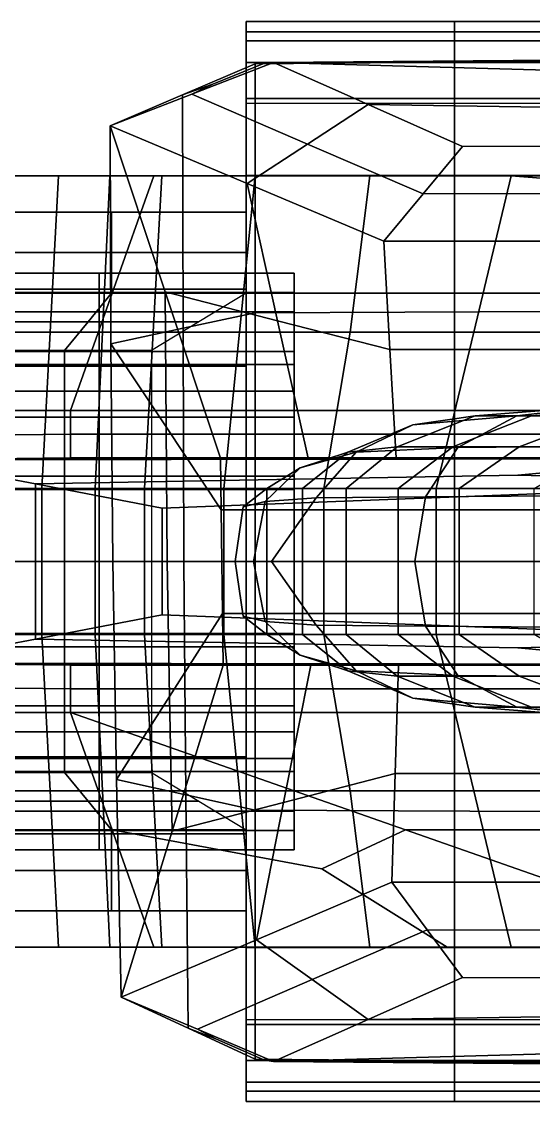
# Model space of a CAD drawing. Extents: x -4.9 to 4.89, y -0.62 to 0.62.
# Drawn here: x -2.341 to -2.08, y -0.276 to 0.276 of the extents above; entities that cross this region are included whole.
import ezdxf

# ---------------------------------------------------------------- set-up
doc = ezdxf.new("R2010")
doc.units = 0

msp = doc.modelspace()

# ---------------------------------------------------------------- linework, layer by layer
for points in [[(-2.12019, 0.27597, 1.23672), (-2.12019, 0.27074, 1.16736), (-2.2267, 0.27074, 1.16634), (-2.2267, 0.27597, 1.23663)], [(-2.12019, 0.27597, 1.23672), (-2.2267, 0.27597, 1.23663), (-2.2267, 0.26613, 1.30976), (-2.12019, 0.26613, 1.30872)], [(-2.2267, 0.22728, 1.23663), (-2.2267, 0.21744, 1.30862), (-2.2267, 0.26613, 1.30976), (-2.2267, 0.27597, 1.23663)], [(-2.2267, 0.22728, 1.23663), (-2.2267, 0.27597, 1.23663), (-2.2267, 0.27074, 1.16634), (-2.2267, 0.22207, 1.16631)], [(-2.12019, 0.27597, 1.23672), (-2.12019, 0.26613, 1.30872), (-2.01368, 0.26613, 1.30768), (-2.01368, 0.27597, 1.23681)], [(-2.12019, 0.27597, 1.23672), (-2.01368, 0.27597, 1.23681), (-2.01368, 0.27074, 1.16838), (-2.12019, 0.27074, 1.16736)], [(-2.12019, 0.25503, 1.1017), (-2.2267, 0.25503, 1.1009), (-2.2267, 0.27074, 1.16634), (-2.12019, 0.27074, 1.16736)], [(-2.2267, 0.20645, 1.10081), (-2.2267, 0.22207, 1.16631), (-2.2267, 0.27074, 1.16634), (-2.2267, 0.25503, 1.1009)], [(-2.12019, 0.25503, 1.1017), (-2.12019, 0.27074, 1.16736), (-2.01368, 0.27074, 1.16838), (-2.01368, 0.25503, 1.1025)], [(-2.12019, 0.23661, 1.3823), (-2.12019, 0.26613, 1.30872), (-2.2267, 0.26613, 1.30976), (-2.2267, 0.23661, 1.38372)], [(-2.2267, 0.18791, 1.37915), (-2.2267, 0.23661, 1.38372), (-2.2267, 0.26613, 1.30976), (-2.2267, 0.21744, 1.30862)], [(-2.12019, 0.23661, 1.3823), (-2.01368, 0.23661, 1.38088), (-2.01368, 0.26613, 1.30768), (-2.12019, 0.26613, 1.30872)], [(-1.65817, 0.25948, 1.02672), (-2.21735, 0.25469, 1.02314), (-2.22207, 0.25438, 1.03844), (-1.38094, 0.26172, 1.03616)], [(-1.38092, 0.13086, 1.03712), (-1.38094, 0.26172, 1.03616), (-2.22207, 0.25438, 1.03844), (-2.22207, 0.12719, 1.03844)], [(-1.65817, 0.25948, 1.02672), (-1.37622, 0.26203, 1.02086), (-2.21262, 0.255, 1.00784), (-2.21735, 0.25469, 1.02314)], [(-1.41197, 0.25212, 0.98336), (-1.96318, 0.24806, 0.97699), (-2.21262, 0.255, 1.00784), (-1.37622, 0.26203, 1.02086)], [(-2.24362, 0.24401, 1.01952), (-2.25912, 0.23851, 1.02537), (-2.22207, 0.25438, 1.03844), (-2.21735, 0.25469, 1.02314)], [(-2.2589, 0.11924, 1.02659), (-2.22207, 0.12719, 1.03844), (-2.22207, 0.25438, 1.03844), (-2.25912, 0.23851, 1.02537)], [(-2.24362, 0.24401, 1.01952), (-2.21735, 0.25469, 1.02314), (-2.21262, 0.255, 1.00784), (-2.25439, 0.23882, 1.01007)], [(-2.1953, 0.21337, 0.91032), (-2.25439, 0.23882, 1.01007), (-2.21262, 0.255, 1.00784), (-2.16437, 0.23356, 0.92464)], [(-2.12019, 0.25503, 1.1017), (-2.12019, 0.2341, 1.03788), (-2.2267, 0.2341, 1.03788), (-2.2267, 0.25503, 1.1009)], [(-2.2267, 0.20645, 1.10081), (-2.2267, 0.25503, 1.1009), (-2.2267, 0.2341, 1.03788), (-2.2267, 0.18562, 1.03771)], [(-1.95264, 0.23044, 0.90912), (-2.16437, 0.23356, 0.92464), (-2.21262, 0.255, 1.00784), (-1.96318, 0.24806, 0.97699)], [(-2.12019, 0.25503, 1.1017), (-2.01368, 0.25503, 1.1025), (-2.01368, 0.2341, 1.03788), (-2.12019, 0.2341, 1.03788)], [(-2.24362, 0.24401, 1.01952), (-2.25439, 0.23882, 1.01007), (-2.29616, 0.22265, 1.0123), (-2.25912, 0.23851, 1.02537)], [(-2.1953, 0.21337, 0.91032), (-2.22623, 0.19318, 0.896), (-2.29616, 0.22265, 1.0123), (-2.25439, 0.23882, 1.01007)], [(-2.2589, 0.11924, 1.02659), (-2.25912, 0.23851, 1.02537), (-2.29616, 0.22265, 1.0123), (-2.29574, 0.11128, 1.01475)], [(-2.12019, 0.23661, 1.3823), (-2.2267, 0.23661, 1.38372), (-2.2267, 0.19724, 1.45809), (-2.12019, 0.19724, 1.45667)], [(-2.2267, 0.18791, 1.37915), (-2.2267, 0.14855, 1.44894), (-2.2267, 0.19724, 1.45809), (-2.2267, 0.23661, 1.38372)], [(-2.1953, 0.21337, 0.91032), (-2.16437, 0.23356, 0.92464), (-2.11612, 0.21211, 0.84144), (-2.13621, 0.18791, 0.81057)], [(-1.95264, 0.23044, 0.90912), (-1.9421, 0.21282, 0.84125), (-2.11612, 0.21211, 0.84144), (-2.16437, 0.23356, 0.92464)], [(-2.12019, 0.23661, 1.3823), (-2.12019, 0.19724, 1.45667), (-2.01368, 0.19724, 1.45525), (-2.01368, 0.23661, 1.38088)], [(-2.2267, 0.22728, 1.23663), (-2.2267, 0.22207, 1.16631), (-2.2267, 0.17858, 1.16391), (-2.2267, 0.17858, 1.23663)], [(-2.2267, 0.22728, 1.23663), (-2.2267, 0.17858, 1.23663), (-2.2267, 0.17858, 1.30935), (-2.2267, 0.21744, 1.30862)], [(-2.2106, 0.12304, 0.87181), (-2.26799, 0.13776, 0.96753), (-2.29616, 0.22265, 1.0123), (-2.22623, 0.19318, 0.896)], [(-2.26762, 0.06884, 0.96886), (-2.29574, 0.11128, 1.01475), (-2.29616, 0.22265, 1.0123), (-2.26799, 0.13776, 0.96753)], [(-2.2267, 0.20645, 1.10081), (-2.2267, 0.15787, 1.10072), (-2.2267, 0.17858, 1.16391), (-2.2267, 0.22207, 1.16631)], [(-2.2267, 0.18791, 1.37915), (-2.2267, 0.21744, 1.30862), (-2.2267, 0.17858, 1.30935), (-2.2267, 0.13922, 1.37457)], [(-2.1953, 0.21337, 0.91032), (-2.13621, 0.18791, 0.81057), (-2.1563, 0.1637, 0.7797), (-2.22623, 0.19318, 0.896)], [(-1.94722, 0.1883, 0.81109), (-2.13621, 0.18791, 0.81057), (-2.11612, 0.21211, 0.84144), (-1.9421, 0.21282, 0.84125)], [(-2.2267, 0.20645, 1.10081), (-2.2267, 0.18562, 1.03771), (-2.2267, 0.13715, 1.03754), (-2.2267, 0.15787, 1.10072)], [(-2.47095, 0.19714, 0.46994), (-2.44266, 0.19714, 0.54645), (-2.27376, 0.19714, 0.54645), (-2.35099, 0.19714, 0.47413)], [(-2.44318, 0.1372, 0.59839), (-2.29509, 0.1372, 0.59839), (-2.27376, 0.19714, 0.54645), (-2.44266, 0.19714, 0.54645)], [(-2.26171, 0.19714, 0.44263), (-2.29583, 0.19714, 0.38176), (-2.42822, 0.19714, 0.40182), (-2.35099, 0.19714, 0.47413)], [(-2.29604, 0.19714, 0.32471), (-2.3701, 0.19714, 0.3351), (-2.42822, 0.19714, 0.40182), (-2.29583, 0.19714, 0.38176)], [(-2.37351, 0.11725, 0.27005), (-2.3701, 0.19714, 0.3351), (-2.32258, 0.19714, 0.28488), (-2.32681, 0.11725, 0.22826)], [(-2.29604, 0.19714, 0.32471), (-2.29626, 0.19714, 0.26766), (-2.32258, 0.19714, 0.28488), (-2.3701, 0.19714, 0.3351)], [(-2.26171, 0.19714, 0.44263), (-2.35099, 0.19714, 0.47413), (-2.27376, 0.19714, 0.54645), (-2.22759, 0.19714, 0.50349)], [(-2.30007, 0.11725, 0.21431), (-2.32681, 0.11725, 0.22826), (-2.32258, 0.19714, 0.28488), (-2.29626, 0.19714, 0.26766)], [(-2.30007, 0.11725, 0.21431), (-2.29626, 0.19714, 0.26766), (-2.26984, 0.19714, 0.27896), (-2.27419, 0.11725, 0.22331)], [(-2.29604, 0.19714, 0.32471), (-2.22199, 0.19714, 0.31432), (-2.26984, 0.19714, 0.27896), (-2.29626, 0.19714, 0.26766)], [(-2.29604, 0.19714, 0.32471), (-2.29583, 0.19714, 0.38176), (-2.16343, 0.19714, 0.3617), (-2.22199, 0.19714, 0.31432)], [(-2.26171, 0.19714, 0.44263), (-2.17243, 0.19714, 0.41112), (-2.16343, 0.19714, 0.3617), (-2.29583, 0.19714, 0.38176)], [(-1.83274, 0.1372, 0.59839), (-1.82942, 0.19714, 0.54645), (-2.27376, 0.19714, 0.54645), (-2.29509, 0.1372, 0.59839)], [(-2.23005, 0.11725, 0.25036), (-2.27419, 0.11725, 0.22331), (-2.26984, 0.19714, 0.27896), (-2.22199, 0.19714, 0.31432)], [(-1.94949, 0.19714, 0.49337), (-2.22759, 0.19714, 0.50349), (-2.27376, 0.19714, 0.54645), (-1.82942, 0.19714, 0.54645)], [(-2.26171, 0.19714, 0.44263), (-2.22759, 0.19714, 0.50349), (-2.19072, 0.19714, 0.45892), (-2.17243, 0.19714, 0.41112)], [(-2.23005, 0.11725, 0.25036), (-2.22199, 0.19714, 0.31432), (-2.16343, 0.19714, 0.3617), (-2.1735, 0.11725, 0.27686)], [(-1.94949, 0.19714, 0.49337), (-2.04224, 0.19714, 0.44375), (-2.19072, 0.19714, 0.45892), (-2.22759, 0.19714, 0.50349)], [(-2.12019, 0, 1.45667), (-2.12019, 0.19724, 1.45667), (-2.2267, 0.19724, 1.45809), (-2.2267, 0, 1.45809)], [(-2.2267, 0, 1.44894), (-2.2267, 0, 1.45809), (-2.2267, 0.19724, 1.45809), (-2.2267, 0.14855, 1.44894)], [(-2.08038, 0.19714, 0.401), (-2.17243, 0.19714, 0.41112), (-2.19072, 0.19714, 0.45892), (-2.04224, 0.19714, 0.44375)], [(-2.11036, 0.11725, 0.28423), (-2.1735, 0.11725, 0.27686), (-2.16343, 0.19714, 0.3617), (-2.09121, 0.19714, 0.3617)], [(-2.08038, 0.19714, 0.401), (-2.09121, 0.19714, 0.3617), (-2.16343, 0.19714, 0.3617), (-2.17243, 0.19714, 0.41112)], [(-2.12019, 0, 1.45667), (-2.01368, 0, 1.45525), (-2.01368, 0.19724, 1.45525), (-2.12019, 0.19724, 1.45667)], [(-2.11036, 0.11725, 0.28423), (-2.09121, 0.19714, 0.3617), (-2.01769, 0.19126, 0.35264), (-2.04471, 0.11725, 0.27035)], [(-2.08038, 0.19714, 0.401), (-1.99128, 0.19714, 0.37716), (-2.01769, 0.19126, 0.35264), (-2.09121, 0.19714, 0.3617)], [(-2.08038, 0.19714, 0.401), (-2.04224, 0.19714, 0.44375), (-1.93312, 0.19714, 0.4151), (-1.99128, 0.19714, 0.37716)], [(-2.2267, 0.18791, 1.37915), (-2.2267, 0.13922, 1.37457), (-2.2267, 0.09986, 1.4398), (-2.2267, 0.14855, 1.44894)], [(-2.2106, 0.12304, 0.87181), (-2.22623, 0.19318, 0.896), (-2.1563, 0.1637, 0.7797), (-2.1532, 0.10832, 0.77609)], [(-1.94722, 0.1883, 0.81109), (-1.95235, 0.16377, 0.78094), (-2.1563, 0.1637, 0.7797), (-2.13621, 0.18791, 0.81057)], [(-2.57076, 0.17858, 1.25093), (-2.4835, 0.17858, 1.31091), (-2.2267, 0.17858, 1.30935), (-2.40932, 0.17858, 1.25091)], [(-2.48822, 0.13922, 1.37465), (-2.2267, 0.13922, 1.37457), (-2.2267, 0.17858, 1.30935), (-2.4835, 0.17858, 1.31091)], [(-2.43919, 0.17858, 1.17204), (-2.29539, 0.17858, 1.15875), (-2.36408, 0.17858, 1.15358), (-2.46905, 0.17858, 1.16589)], [(-2.43919, 0.17858, 1.17204), (-2.40932, 0.17858, 1.17819), (-2.2267, 0.17858, 1.16391), (-2.29539, 0.17858, 1.15875)], [(-2.34845, 0.17858, 1.22191), (-2.40932, 0.17858, 1.25091), (-2.2267, 0.17858, 1.30935), (-2.2267, 0.17858, 1.23663)], [(-2.34845, 0.17858, 1.22191), (-2.2267, 0.17858, 1.23663), (-2.2267, 0.17858, 1.16391), (-2.40932, 0.17858, 1.17819)], [(-2.29539, 0.15787, 1.09814), (-2.36408, 0.15787, 1.09556), (-2.36408, 0.17858, 1.15358), (-2.29539, 0.17858, 1.15875)], [(-2.29539, 0.15787, 1.09814), (-2.29539, 0.17858, 1.15875), (-2.2267, 0.17858, 1.16391), (-2.2267, 0.15787, 1.10072)], [(-1.94863, 0.10836, 0.77775), (-2.1532, 0.10832, 0.77609), (-2.1563, 0.1637, 0.7797), (-1.95235, 0.16377, 0.78094)], [(-2.29539, 0.15787, 1.09814), (-2.29539, 0.13715, 1.03754), (-2.36408, 0.13715, 1.03754), (-2.36408, 0.15787, 1.09556)], [(-2.29539, 0.15787, 1.09814), (-2.2267, 0.15787, 1.10072), (-2.2267, 0.13715, 1.03754), (-2.29539, 0.13715, 1.03754)], [(-2.30186, 0.13756, 1.22888), (-2.40163, 0.13756, 1.22888), (-2.40163, 0.14744, 1.26574), (-2.30186, 0.14744, 1.26574)], [(-2.30186, 0.13756, 1.3026), (-2.30186, 0.14744, 1.26574), (-2.40163, 0.14744, 1.26574), (-2.40163, 0.13756, 1.3026)], [(-2.30186, 0.13756, 1.22888), (-2.30186, 0.14744, 1.26574), (-2.20209, 0.14744, 1.26574), (-2.20209, 0.13756, 1.22888)], [(-2.30186, 0.13756, 1.3026), (-2.20209, 0.13756, 1.3026), (-2.20209, 0.14744, 1.26574), (-2.30186, 0.14744, 1.26574)], [(-2.2267, 0, 1.44894), (-2.2267, 0.14855, 1.44894), (-2.2267, 0.09986, 1.4398), (-2.2267, 0, 1.4398)], [(-2.48822, 0.13922, 1.37465), (-2.49294, 0.09986, 1.43838), (-2.2267, 0.09986, 1.4398), (-2.2267, 0.13922, 1.37457)], [(-2.44318, 0.1372, 0.59839), (-2.44371, 0.07726, 0.65034), (-2.31642, 0.07726, 0.65034), (-2.29509, 0.1372, 0.59839)], [(-2.30186, 0.13756, 1.22888), (-2.30186, 0.12768, 1.19202), (-2.40163, 0.12768, 1.19202), (-2.40163, 0.13756, 1.22888)], [(-2.30186, 0.13756, 1.3026), (-2.40163, 0.13756, 1.3026), (-2.40163, 0.12768, 1.33945), (-2.30186, 0.12768, 1.33945)], [(-2.30748, 0.12254, 1.02857), (-2.36408, 0.12254, 1.02857), (-2.36408, 0.13715, 1.03754), (-2.29539, 0.13715, 1.03754)], [(-1.83274, 0.1372, 0.59839), (-2.29509, 0.1372, 0.59839), (-2.31642, 0.07726, 0.65034), (-1.83607, 0.07726, 0.65034)], [(-2.30748, 0.12254, 1.02857), (-2.29539, 0.13715, 1.03754), (-2.2267, 0.13715, 1.03754), (-2.25088, 0.12254, 1.02857)], [(-2.30186, 0.13756, 1.22888), (-2.20209, 0.13756, 1.22888), (-2.20209, 0.12768, 1.19202), (-2.30186, 0.12768, 1.19202)], [(-2.30186, 0.13756, 1.3026), (-2.30186, 0.12768, 1.33945), (-2.20209, 0.12768, 1.33945), (-2.20209, 0.13756, 1.3026)], [(-2.2106, 0.12304, 0.87181), (-2.19496, 0.0529, 0.84762), (-2.23982, 0.05287, 0.92276), (-2.26799, 0.13776, 0.96753)], [(-2.26762, 0.06884, 0.96886), (-2.26799, 0.13776, 0.96753), (-2.23982, 0.05287, 0.92276), (-2.23949, 0.0264, 0.92296)], [(-2.30186, 0.1007, 1.36644), (-2.30186, 0.12768, 1.33945), (-2.40163, 0.12768, 1.33945), (-2.40163, 0.1007, 1.36644)], [(-2.30186, 0.10742, 1.10553), (-2.40163, 0.10742, 1.10553), (-2.40163, 0.12768, 1.19202), (-2.30186, 0.12768, 1.19202)], [(-2.30186, 0.1007, 1.36644), (-2.20209, 0.1007, 1.36644), (-2.20209, 0.12768, 1.33945), (-2.30186, 0.12768, 1.33945)], [(-2.30186, 0.10742, 1.10553), (-2.30186, 0.12768, 1.19202), (-2.20209, 0.12768, 1.19202), (-2.20209, 0.10742, 1.10553)], [(-2.2589, 0.11924, 1.02659), (-2.25845, -0.00004, 1.02742), (-2.22207, 0, 1.03844), (-2.22207, 0.12719, 1.03844)], [(-1.38092, 0.13086, 1.03712), (-2.22207, 0.12719, 1.03844), (-2.22207, 0, 1.03844), (-1.38092, -0.00003, 1.03759)], [(-2.30748, 0.12254, 1.02857), (-2.31957, 0.10793, 1.01959), (-2.36408, 0.10793, 1.01959), (-2.36408, 0.12254, 1.02857)], [(-2.30748, 0.12254, 1.02857), (-2.25088, 0.12254, 1.02857), (-2.27507, 0.10793, 1.01959), (-2.31957, 0.10793, 1.01959)], [(-2.2106, 0.12304, 0.87181), (-2.1532, 0.10832, 0.77609), (-2.1501, 0.05293, 0.77248), (-2.19496, 0.0529, 0.84762)], [(-2.37351, 0.11725, 0.27005), (-2.32681, 0.11725, 0.22826), (-2.33104, 0.03736, 0.17164), (-2.37692, 0.03736, 0.205)], [(-2.30007, 0.11725, 0.21431), (-2.30388, 0.03736, 0.16097), (-2.33104, 0.03736, 0.17164), (-2.32681, 0.11725, 0.22826)], [(-2.30007, 0.11725, 0.21431), (-2.27419, 0.11725, 0.22331), (-2.27855, 0.03736, 0.16766), (-2.30388, 0.03736, 0.16097)], [(-2.2589, 0.11924, 1.02659), (-2.29574, 0.11128, 1.01475), (-2.29483, -0.00007, 1.0164), (-2.25845, -0.00004, 1.02742)], [(-2.23005, 0.11725, 0.25036), (-2.23812, 0.03736, 0.1864), (-2.27855, 0.03736, 0.16766), (-2.27419, 0.11725, 0.22331)], [(-2.23005, 0.11725, 0.25036), (-2.1735, 0.11725, 0.27686), (-2.18698, 0.03736, 0.20387), (-2.23812, 0.03736, 0.1864)], [(-2.11036, 0.11725, 0.28423), (-2.12951, 0.03736, 0.20676), (-2.18698, 0.03736, 0.20387), (-2.1735, 0.11725, 0.27686)], [(-2.11036, 0.11725, 0.28423), (-2.04471, 0.11725, 0.27035), (-2.07084, 0.03736, 0.19426), (-2.12951, 0.03736, 0.20676)], [(-2.26762, 0.06884, 0.96886), (-2.26699, -0.00007, 0.96978), (-2.29483, -0.00007, 1.0164), (-2.29574, 0.11128, 1.01475)], [(-2.30186, 0.10742, 1.10553), (-2.30186, 0.08715, 1.01905), (-2.40163, 0.08715, 1.01905), (-2.40163, 0.10742, 1.10553)], [(-2.31957, 0, 1.01959), (-2.36408, 0, 1.01959), (-2.36408, 0.10793, 1.01959), (-2.31957, 0.10793, 1.01959)], [(-2.31957, 0, 1.01959), (-2.31957, 0.10793, 1.01959), (-2.27507, 0.10793, 1.01959), (-2.27507, 0, 1.01959)], [(-2.30186, 0.10742, 1.10553), (-2.20209, 0.10742, 1.10553), (-2.20209, 0.08715, 1.01905), (-2.30186, 0.08715, 1.01905)], [(-1.94863, 0.10836, 0.77775), (-1.94491, 0.05294, 0.77456), (-2.1501, 0.05293, 0.77248), (-2.1532, 0.10832, 0.77609)], [(-2.49294, 0, 1.43838), (-2.2267, 0, 1.4398), (-2.2267, 0.09986, 1.4398), (-2.49294, 0.09986, 1.43838)], [(-2.30186, 0.1007, 1.36644), (-2.40163, 0.1007, 1.36644), (-2.40163, 0.07372, 1.39342), (-2.30186, 0.07372, 1.39342)], [(-2.30186, 0.1007, 1.36644), (-2.30186, 0.07372, 1.39342), (-2.20209, 0.07372, 1.39342), (-2.20209, 0.1007, 1.36644)], [(-2.30186, 0.04358, 0.9878), (-2.40163, 0.04358, 0.9878), (-2.40163, 0.08715, 1.01905), (-2.30186, 0.08715, 1.01905)], [(-2.30186, 0.04358, 0.9878), (-2.30186, 0.08715, 1.01905), (-2.20209, 0.08715, 1.01905), (-2.20209, 0.04358, 0.9878)], [(-2.04225, 0.07973, -0.63412), (-2.08837, 0.07438, -0.69396), (-2.14158, 0.06979, -0.67361), (-2.10961, 0.07443, -0.60182)], [(-2.04225, 0.07973, -0.63412), (-2.10961, 0.07443, -0.60182), (-2.08086, 0.07443, -0.51111), (-2.01623, 0.07973, -0.54067)], [(-2.04225, 0.07973, -0.63412), (-2.0151, 0.07973, -0.68495), (-2.04256, 0.07449, -0.71139), (-2.08837, 0.07438, -0.69396)], [(-1.98149, 0.07973, -0.45753), (-2.01623, 0.07973, -0.54067), (-2.08086, 0.07443, -0.51111), (-2.04536, 0.07443, -0.42725)], [(-2.4437, 0.06362, 0.65126), (-2.31642, 0.06515, 0.65126), (-2.31642, 0.07726, 0.65034), (-2.44371, 0.07726, 0.65034)], [(-2.30186, 0.03686, 1.4033), (-2.30186, 0.07372, 1.39342), (-2.40163, 0.07372, 1.39342), (-2.40163, 0.03686, 1.4033)], [(-1.83607, 0.06513, 0.6508), (-1.83607, 0.07726, 0.65034), (-2.31642, 0.07726, 0.65034), (-2.31642, 0.06515, 0.65126)], [(-2.30186, 0.03686, 1.4033), (-2.20209, 0.03686, 1.4033), (-2.20209, 0.07372, 1.39342), (-2.30186, 0.07372, 1.39342)], [(-2.14951, 0.05855, -0.55457), (-2.10961, 0.07443, -0.60182), (-2.14158, 0.06979, -0.67361), (-2.17478, 0.0559, -0.62974)], [(-2.11844, 0.05834, -0.7225), (-2.17044, 0.05585, -0.71225), (-2.14158, 0.06979, -0.67361), (-2.08837, 0.07438, -0.69396)], [(-2.14951, 0.05855, -0.55457), (-2.12104, 0.05855, -0.47137), (-2.08086, 0.07443, -0.51111), (-2.10961, 0.07443, -0.60182)], [(-2.08711, 0.05855, -0.39218), (-2.04536, 0.07443, -0.42725), (-2.08086, 0.07443, -0.51111), (-2.12104, 0.05855, -0.47137)], [(-2.11844, 0.05834, -0.7225), (-2.08837, 0.07438, -0.69396), (-2.04256, 0.07449, -0.71139), (-2.05995, 0.05876, -0.72857)], [(-2.08711, 0.05855, -0.39218), (-2.04352, 0.05855, -0.31925), (-1.9981, 0.07443, -0.34819), (-2.04536, 0.07443, -0.42725)], [(-2.26762, 0.06884, 0.96886), (-2.23949, 0.0264, 0.92296), (-2.23916, -0.00007, 0.92316), (-2.26699, -0.00007, 0.96978)], [(-2.19912, 0.04795, -0.68485), (-2.17478, 0.0559, -0.62974), (-2.14158, 0.06979, -0.67361), (-2.17044, 0.05585, -0.71225)], [(-2.4437, 0.06362, 0.65126), (-2.4437, 0.04997, 0.65219), (-2.31642, 0.05303, 0.65218), (-2.31642, 0.06515, 0.65126)], [(-1.83607, 0.06513, 0.6508), (-2.31642, 0.06515, 0.65126), (-2.31642, 0.05303, 0.65218), (-1.83607, 0.05299, 0.65126)], [(-2.19912, 0.04795, -0.68485), (-2.17044, 0.05585, -0.71225), (-2.19092, 0.03259, -0.72879), (-2.21702, 0.03067, -0.71866)], [(-2.19912, 0.04795, -0.68485), (-2.21613, 0.03736, -0.64888), (-2.19797, 0.03736, -0.57411), (-2.17478, 0.0559, -0.62974)], [(-2.14951, 0.05855, -0.55457), (-2.17478, 0.0559, -0.62974), (-2.19797, 0.03736, -0.57411), (-2.17566, 0.03736, -0.49985)], [(-2.11844, 0.05834, -0.7225), (-2.13497, 0.03306, -0.73218), (-2.19092, 0.03259, -0.72879), (-2.17044, 0.05585, -0.71225)], [(-2.14951, 0.05855, -0.55457), (-2.17566, 0.03736, -0.49985), (-2.14901, 0.03736, -0.42656), (-2.12104, 0.05855, -0.47137)], [(-2.08711, 0.05855, -0.39218), (-2.12104, 0.05855, -0.47137), (-2.14901, 0.03736, -0.42656), (-2.11779, 0.03736, -0.3547)], [(-2.11844, 0.05834, -0.7225), (-2.05995, 0.05876, -0.72857), (-2.06922, 0.03358, -0.73797), (-2.13497, 0.03306, -0.73218)], [(-2.08711, 0.05855, -0.39218), (-2.11779, 0.03736, -0.3547), (-2.07945, 0.03736, -0.29051), (-2.04352, 0.05855, -0.31925)], [(-2.42887, 0.05063, 0.72358), (-2.35782, 0.05249, 0.75928), (-2.31642, 0.05303, 0.65218), (-2.4437, 0.04997, 0.65219)], [(-2.10359, 0.05265, 0.78862), (-2.35782, 0.05249, 0.75928), (-2.39921, 0.05196, 0.86637), (-1.99717, 0.05246, 0.85684)], [(-2.08795, 0.04408, 0.87898), (-1.99717, 0.05246, 0.85684), (-2.39921, 0.05196, 0.86637), (-2.33436, 0.03964, 0.89481)], [(-2.33436, 0, 0.89481), (-2.33436, 0.03964, 0.89481), (-2.39921, 0.05196, 0.86637), (-2.39921, 0, 0.86637)], [(-2.10359, 0.05265, 0.78862), (-1.94272, 0.0529, 0.75118), (-2.31642, 0.05303, 0.65218), (-2.35782, 0.05249, 0.75928)], [(-1.75576, 0.05298, 0.71661), (-1.83607, 0.05299, 0.65126), (-2.31642, 0.05303, 0.65218), (-1.94272, 0.0529, 0.75118)], [(-1.94718, 0.05293, 0.83141), (-1.94945, 0.05291, 0.88826), (-2.23982, 0.05287, 0.92276), (-2.19496, 0.0529, 0.84762)], [(-1.94928, 0.02644, 0.88836), (-2.23949, 0.0264, 0.92296), (-2.23982, 0.05287, 0.92276), (-1.94945, 0.05291, 0.88826)], [(-1.94718, 0.05293, 0.83141), (-2.19496, 0.0529, 0.84762), (-2.1501, 0.05293, 0.77248), (-1.94491, 0.05294, 0.77456)], [(-2.10359, 0.05265, 0.78862), (-1.99717, 0.05246, 0.85684), (-1.59513, 0.05295, 0.84732), (-1.94272, 0.0529, 0.75118)], [(-2.08795, 0.04408, 0.87898), (-1.93232, 0.04014, 0.88529), (-1.59513, 0.05295, 0.84732), (-1.99717, 0.05246, 0.85684)], [(-2.19912, 0.04795, -0.68485), (-2.21702, 0.03067, -0.71866), (-2.2282, 0.02802, -0.70515), (-2.21613, 0.03736, -0.64888)], [(-2.30186, 0.04358, 0.9878), (-2.30186, 0, 0.95654), (-2.40163, 0, 0.95654), (-2.40163, 0.04358, 0.9878)], [(-2.08795, 0.04408, 0.87898), (-2.33436, 0.03964, 0.89481), (-2.26952, 0.02733, 0.92325), (-1.93232, 0.04014, 0.88529)], [(-2.33436, 0, 0.89481), (-2.26952, 0, 0.92325), (-2.26952, 0.02733, 0.92325), (-2.33436, 0.03964, 0.89481)], [(-2.30186, 0.04358, 0.9878), (-2.20209, 0.04358, 0.9878), (-2.20209, 0, 0.95654), (-2.30186, 0, 0.95654)], [(-1.93232, 0, 0.88529), (-1.93232, 0.04014, 0.88529), (-2.26952, 0.02733, 0.92325), (-2.26952, 0, 0.92325)], [(-2.30186, 0.03686, 1.4033), (-2.40163, 0.03686, 1.4033), (-2.40163, 0, 1.41317), (-2.30186, 0, 1.41317)], [(-2.37692, 0, 0.205), (-2.37692, 0.03736, 0.205), (-2.33104, 0.03736, 0.17164), (-2.33104, 0, 0.17164)], [(-2.30388, 0, 0.16097), (-2.33104, 0, 0.17164), (-2.33104, 0.03736, 0.17164), (-2.30388, 0.03736, 0.16097)], [(-2.30388, 0, 0.16097), (-2.30388, 0.03736, 0.16097), (-2.27855, 0.03736, 0.16766), (-2.27855, 0, 0.16766)], [(-2.30186, 0.03686, 1.4033), (-2.30186, 0, 1.41317), (-2.20209, 0, 1.41317), (-2.20209, 0.03686, 1.4033)], [(-2.23812, 0, 0.1864), (-2.27855, 0, 0.16766), (-2.27855, 0.03736, 0.16766), (-2.23812, 0.03736, 0.1864)], [(-2.23812, 0, 0.1864), (-2.23812, 0.03736, 0.1864), (-2.18698, 0.03736, 0.20387), (-2.18698, 0, 0.20387)], [(-2.21613, 0, -0.64888), (-2.21613, 0.03736, -0.64888), (-2.2282, 0.02802, -0.70515), (-2.23222, 0, -0.7239)], [(-2.21613, 0, -0.64888), (-2.19797, 0, -0.57411), (-2.19797, 0.03736, -0.57411), (-2.21613, 0.03736, -0.64888)], [(-2.17566, 0, -0.49985), (-2.17566, 0.03736, -0.49985), (-2.19797, 0.03736, -0.57411), (-2.19797, 0, -0.57411)], [(-2.12951, 0, 0.20676), (-2.18698, 0, 0.20387), (-2.18698, 0.03736, 0.20387), (-2.12951, 0.03736, 0.20676)], [(-2.17566, 0, -0.49985), (-2.14901, 0, -0.42656), (-2.14901, 0.03736, -0.42656), (-2.17566, 0.03736, -0.49985)], [(-2.11779, 0, -0.3547), (-2.11779, 0.03736, -0.3547), (-2.14901, 0.03736, -0.42656), (-2.14901, 0, -0.42656)], [(-2.14048, 0, -0.73541), (-2.13497, 0.03306, -0.73218), (-2.06922, 0.03358, -0.73797), (-2.0672, 0, -0.73486)], [(-2.12951, 0, 0.20676), (-2.12951, 0.03736, 0.20676), (-2.07084, 0.03736, 0.19426), (-2.07084, 0, 0.19426)], [(-2.11779, 0, -0.3547), (-2.07945, 0, -0.29051), (-2.07945, 0.03736, -0.29051), (-2.11779, 0.03736, -0.3547)], [(-2.22299, 0, -0.72993), (-2.23222, 0, -0.7239), (-2.2282, 0.02802, -0.70515), (-2.21702, 0.03067, -0.71866)], [(-2.22299, 0, -0.72993), (-2.21702, 0.03067, -0.71866), (-2.19092, 0.03259, -0.72879), (-2.21377, 0, -0.73595)], [(-2.14048, 0, -0.73541), (-2.21377, 0, -0.73595), (-2.19092, 0.03259, -0.72879), (-2.13497, 0.03306, -0.73218)], [(-1.94928, 0.02644, 0.88836), (-1.94911, -0.00003, 0.88845), (-2.23916, -0.00007, 0.92316), (-2.23949, 0.0264, 0.92296)], [(-2.49294, 0, 1.43838), (-2.49294, -0.09986, 1.43838), (-2.2267, -0.09986, 1.4398), (-2.2267, 0, 1.4398)], [(-2.30186, -0.03686, 1.4033), (-2.30186, 0, 1.41317), (-2.40163, 0, 1.41317), (-2.40163, -0.03686, 1.4033)], [(-2.30186, -0.04358, 0.9878), (-2.40163, -0.04358, 0.9878), (-2.40163, 0, 0.95654), (-2.30186, 0, 0.95654)], [(-2.33436, 0, 0.89481), (-2.39921, 0, 0.86637), (-2.39921, -0.05196, 0.86637), (-2.33436, -0.03964, 0.89481)], [(-2.37692, 0, 0.205), (-2.33104, 0, 0.17164), (-2.33104, -0.03736, 0.17164), (-2.37692, -0.03736, 0.205)], [(-2.31957, 0, 1.01959), (-2.31957, -0.10793, 1.01959), (-2.36408, -0.10793, 1.01959), (-2.36408, 0, 1.01959)], [(-2.33436, 0, 0.89481), (-2.33436, -0.03964, 0.89481), (-2.26952, -0.02733, 0.92325), (-2.26952, 0, 0.92325)], [(-2.30388, 0, 0.16097), (-2.30388, -0.03736, 0.16097), (-2.33104, -0.03736, 0.17164), (-2.33104, 0, 0.17164)], [(-2.31957, 0, 1.01959), (-2.27507, 0, 1.01959), (-2.27507, -0.10793, 1.01959), (-2.31957, -0.10793, 1.01959)], [(-2.30388, 0, 0.16097), (-2.27855, 0, 0.16766), (-2.27855, -0.03736, 0.16766), (-2.30388, -0.03736, 0.16097)], [(-2.30186, -0.03686, 1.4033), (-2.20209, -0.03686, 1.4033), (-2.20209, 0, 1.41317), (-2.30186, 0, 1.41317)], [(-2.30186, -0.04358, 0.9878), (-2.30186, 0, 0.95654), (-2.20209, 0, 0.95654), (-2.20209, -0.04358, 0.9878)], [(-2.23812, 0, 0.1864), (-2.23812, -0.03736, 0.1864), (-2.27855, -0.03736, 0.16766), (-2.27855, 0, 0.16766)], [(-1.93232, 0, 0.88529), (-2.26952, 0, 0.92325), (-2.26952, -0.02733, 0.92325), (-1.93232, -0.04014, 0.88529)], [(-2.25751, -0.1193, 1.02743), (-2.22207, -0.12719, 1.03844), (-2.22207, 0, 1.03844), (-2.25845, -0.00004, 1.02742)], [(-2.23812, 0, 0.1864), (-2.18698, 0, 0.20387), (-2.18698, -0.03736, 0.20387), (-2.23812, -0.03736, 0.1864)], [(-2.22299, 0, -0.72993), (-2.21702, -0.03067, -0.71866), (-2.2282, -0.02802, -0.70515), (-2.23222, 0, -0.7239)], [(-2.21613, 0, -0.64888), (-2.23222, 0, -0.7239), (-2.2282, -0.02802, -0.70515), (-2.21613, -0.03736, -0.64888)], [(-2.12019, 0, 1.45667), (-2.2267, 0, 1.45809), (-2.2267, -0.19724, 1.45809), (-2.12019, -0.19724, 1.45667)], [(-2.2267, 0, 1.44894), (-2.2267, 0, 1.4398), (-2.2267, -0.09986, 1.4398), (-2.2267, -0.14855, 1.44894)], [(-2.2267, 0, 1.44894), (-2.2267, -0.14855, 1.44894), (-2.2267, -0.19724, 1.45809), (-2.2267, 0, 1.45809)], [(-2.22299, 0, -0.72993), (-2.21377, 0, -0.73595), (-2.19092, -0.03259, -0.72879), (-2.21702, -0.03067, -0.71866)], [(-1.38092, -0.13099, 1.03708), (-1.38092, -0.00003, 1.03759), (-2.22207, 0, 1.03844), (-2.22207, -0.12719, 1.03844)], [(-2.21613, 0, -0.64888), (-2.21613, -0.03736, -0.64888), (-2.19797, -0.03736, -0.57411), (-2.19797, 0, -0.57411)], [(-2.14048, 0, -0.73541), (-2.13497, -0.03306, -0.73218), (-2.19092, -0.03259, -0.72879), (-2.21377, 0, -0.73595)], [(-2.17566, 0, -0.49985), (-2.19797, 0, -0.57411), (-2.19797, -0.03736, -0.57411), (-2.17566, -0.03736, -0.49985)], [(-2.12951, 0, 0.20676), (-2.12951, -0.03736, 0.20676), (-2.18698, -0.03736, 0.20387), (-2.18698, 0, 0.20387)], [(-2.17566, 0, -0.49985), (-2.17566, -0.03736, -0.49985), (-2.14901, -0.03736, -0.42656), (-2.14901, 0, -0.42656)], [(-2.11779, 0, -0.3547), (-2.14901, 0, -0.42656), (-2.14901, -0.03736, -0.42656), (-2.11779, -0.03736, -0.3547)], [(-2.14048, 0, -0.73541), (-2.0672, 0, -0.73486), (-2.06922, -0.03358, -0.73797), (-2.13497, -0.03306, -0.73218)], [(-2.12951, 0, 0.20676), (-2.07084, 0, 0.19426), (-2.07084, -0.03736, 0.19426), (-2.12951, -0.03736, 0.20676)], [(-2.12019, 0, 1.45667), (-2.12019, -0.19724, 1.45667), (-2.01368, -0.19724, 1.45525), (-2.01368, 0, 1.45525)], [(-2.11779, 0, -0.3547), (-2.11779, -0.03736, -0.3547), (-2.07945, -0.03736, -0.29051), (-2.07945, 0, -0.29051)], [(-2.25751, -0.1193, 1.02743), (-2.25845, -0.00004, 1.02742), (-2.29483, -0.00007, 1.0164), (-2.29295, -0.11141, 1.01642)], [(-2.26589, -0.06898, 0.96989), (-2.29295, -0.11141, 1.01642), (-2.29483, -0.00007, 1.0164), (-2.26699, -0.00007, 0.96978)], [(-2.26589, -0.06898, 0.96989), (-2.26699, -0.00007, 0.96978), (-2.23916, -0.00007, 0.92316), (-2.23883, -0.02654, 0.92336)], [(-1.94895, -0.02651, 0.88855), (-2.23883, -0.02654, 0.92336), (-2.23916, -0.00007, 0.92316), (-1.94911, -0.00003, 0.88845)], [(-2.08795, -0.04408, 0.87898), (-1.93232, -0.04014, 0.88529), (-2.26952, -0.02733, 0.92325), (-2.33436, -0.03964, 0.89481)], [(-2.26589, -0.06898, 0.96989), (-2.23883, -0.02654, 0.92336), (-2.2385, -0.05301, 0.92356), (-2.26454, -0.13788, 0.96959)], [(-1.94895, -0.02651, 0.88855), (-1.94878, -0.05298, 0.88865), (-2.2385, -0.05301, 0.92356), (-2.23883, -0.02654, 0.92336)], [(-2.19912, -0.04795, -0.68485), (-2.21613, -0.03736, -0.64888), (-2.2282, -0.02802, -0.70515), (-2.21702, -0.03067, -0.71866)], [(-2.19912, -0.04795, -0.68485), (-2.21702, -0.03067, -0.71866), (-2.19092, -0.03259, -0.72879), (-2.17044, -0.05585, -0.71225)], [(-2.11844, -0.05834, -0.7225), (-2.17044, -0.05585, -0.71225), (-2.19092, -0.03259, -0.72879), (-2.13497, -0.03306, -0.73218)], [(-2.11844, -0.05834, -0.7225), (-2.13497, -0.03306, -0.73218), (-2.06922, -0.03358, -0.73797), (-2.05995, -0.05876, -0.72856)], [(-2.30186, -0.03686, 1.4033), (-2.40163, -0.03686, 1.4033), (-2.40163, -0.07372, 1.39342), (-2.30186, -0.07372, 1.39342)], [(-2.37351, -0.11724, 0.27005), (-2.37692, -0.03736, 0.205), (-2.33104, -0.03736, 0.17164), (-2.32681, -0.11724, 0.22826)], [(-2.30007, -0.11724, 0.21431), (-2.32681, -0.11724, 0.22826), (-2.33104, -0.03736, 0.17164), (-2.30388, -0.03736, 0.16097)], [(-2.30007, -0.11724, 0.21431), (-2.30388, -0.03736, 0.16097), (-2.27855, -0.03736, 0.16766), (-2.27419, -0.11724, 0.22331)], [(-2.30186, -0.03686, 1.4033), (-2.30186, -0.07372, 1.39342), (-2.20209, -0.07372, 1.39342), (-2.20209, -0.03686, 1.4033)], [(-2.23005, -0.11724, 0.25036), (-2.27419, -0.11724, 0.22331), (-2.27855, -0.03736, 0.16766), (-2.23812, -0.03736, 0.1864)], [(-2.23005, -0.11724, 0.25036), (-2.23812, -0.03736, 0.1864), (-2.18698, -0.03736, 0.20387), (-2.1735, -0.11724, 0.27686)], [(-2.19912, -0.04795, -0.68485), (-2.17478, -0.0559, -0.62974), (-2.19797, -0.03736, -0.57411), (-2.21613, -0.03736, -0.64888)], [(-2.14951, -0.05855, -0.55457), (-2.17566, -0.03736, -0.49985), (-2.19797, -0.03736, -0.57411), (-2.17478, -0.0559, -0.62974)], [(-2.11036, -0.11724, 0.28423), (-2.1735, -0.11724, 0.27686), (-2.18698, -0.03736, 0.20387), (-2.12951, -0.03736, 0.20676)], [(-2.14951, -0.05855, -0.55457), (-2.12104, -0.05855, -0.47137), (-2.14901, -0.03736, -0.42656), (-2.17566, -0.03736, -0.49985)], [(-2.08711, -0.05855, -0.39218), (-2.11779, -0.03736, -0.3547), (-2.14901, -0.03736, -0.42656), (-2.12104, -0.05855, -0.47137)], [(-2.11036, -0.11724, 0.28423), (-2.12951, -0.03736, 0.20676), (-2.07084, -0.03736, 0.19426), (-2.04471, -0.11724, 0.27035)], [(-2.08711, -0.05855, -0.39218), (-2.04352, -0.05855, -0.31925), (-2.07945, -0.03736, -0.29051), (-2.11779, -0.03736, -0.3547)], [(-2.30186, -0.04358, 0.9878), (-2.30186, -0.08715, 1.01905), (-2.40163, -0.08715, 1.01905), (-2.40163, -0.04358, 0.9878)], [(-2.08795, -0.04408, 0.87898), (-2.33436, -0.03964, 0.89481), (-2.39921, -0.05196, 0.86637), (-1.99717, -0.05246, 0.85684)], [(-2.30186, -0.04358, 0.9878), (-2.20209, -0.04358, 0.9878), (-2.20209, -0.08715, 1.01905), (-2.30186, -0.08715, 1.01905)], [(-2.08795, -0.04408, 0.87898), (-1.99717, -0.05246, 0.85684), (-1.59513, -0.05295, 0.84732), (-1.93232, -0.04014, 0.88529)], [(-2.19912, -0.04795, -0.68485), (-2.17044, -0.05585, -0.71225), (-2.14158, -0.06979, -0.67361), (-2.17478, -0.0559, -0.62974)], [(-2.4586, -0.04997, 0.73564), (-2.4437, -0.04997, 0.65219), (-2.31642, -0.05303, 0.65218), (-2.35782, -0.05249, 0.75928)], [(-2.4437, -0.06362, 0.65126), (-2.31642, -0.06515, 0.65126), (-2.31642, -0.05303, 0.65218), (-2.4437, -0.04997, 0.65219)], [(-1.91662, -0.05272, 0.75405), (-1.99717, -0.05246, 0.85684), (-2.39921, -0.05196, 0.86637), (-2.35782, -0.05249, 0.75928)], [(-1.91662, -0.05272, 0.75405), (-2.35782, -0.05249, 0.75928), (-2.31642, -0.05303, 0.65218), (-1.83607, -0.05299, 0.65126)], [(-1.83607, -0.06513, 0.6508), (-1.83607, -0.05299, 0.65126), (-2.31642, -0.05303, 0.65218), (-2.31642, -0.06515, 0.65126)], [(-2.20751, -0.12315, 0.87365), (-2.26454, -0.13788, 0.96959), (-2.2385, -0.05301, 0.92356), (-2.19364, -0.05298, 0.84842)], [(-1.94651, -0.05297, 0.8318), (-2.19364, -0.05298, 0.84842), (-2.2385, -0.05301, 0.92356), (-1.94878, -0.05298, 0.88865)], [(-2.20751, -0.12315, 0.87365), (-2.19364, -0.05298, 0.84842), (-2.14878, -0.05295, 0.77328), (-2.15048, -0.10842, 0.77771)], [(-1.94651, -0.05297, 0.8318), (-1.94424, -0.05295, 0.77495), (-2.14878, -0.05295, 0.77328), (-2.19364, -0.05298, 0.84842)], [(-1.94727, -0.10841, 0.77856), (-2.15048, -0.10842, 0.77771), (-2.14878, -0.05295, 0.77328), (-1.94424, -0.05295, 0.77495)], [(-2.14951, -0.05855, -0.55457), (-2.17478, -0.0559, -0.62974), (-2.14158, -0.06979, -0.67361), (-2.10961, -0.07443, -0.60182)], [(-2.11844, -0.05834, -0.7225), (-2.08837, -0.07438, -0.69396), (-2.14158, -0.06979, -0.67361), (-2.17044, -0.05585, -0.71225)], [(-2.14951, -0.05855, -0.55457), (-2.10961, -0.07443, -0.60182), (-2.08086, -0.07443, -0.51111), (-2.12104, -0.05855, -0.47137)], [(-2.08711, -0.05855, -0.39218), (-2.12104, -0.05855, -0.47137), (-2.08086, -0.07443, -0.51111), (-2.04536, -0.07443, -0.42725)], [(-2.11844, -0.05834, -0.7225), (-2.05995, -0.05876, -0.72856), (-2.04256, -0.07449, -0.71139), (-2.08837, -0.07438, -0.69396)], [(-2.08711, -0.05855, -0.39218), (-2.04536, -0.07443, -0.42725), (-1.9981, -0.07443, -0.34819), (-2.04352, -0.05855, -0.31925)], [(-2.4437, -0.06362, 0.65126), (-2.44371, -0.07726, 0.65034), (-2.31642, -0.07726, 0.65034), (-2.31642, -0.06515, 0.65126)], [(-1.83607, -0.06513, 0.6508), (-2.31642, -0.06515, 0.65126), (-2.31642, -0.07726, 0.65034), (-1.83607, -0.07726, 0.65034)], [(-2.26589, -0.06898, 0.96989), (-2.26454, -0.13788, 0.96959), (-2.29058, -0.22274, 1.01563), (-2.29295, -0.11141, 1.01642)], [(-2.04225, -0.07973, -0.63412), (-2.10961, -0.07443, -0.60182), (-2.14158, -0.06979, -0.67361), (-2.08837, -0.07438, -0.69396)], [(-2.44318, -0.1372, 0.59839), (-2.29509, -0.1372, 0.59839), (-2.31642, -0.07726, 0.65034), (-2.44371, -0.07726, 0.65034)], [(-2.30186, -0.1007, 1.36644), (-2.30186, -0.07372, 1.39342), (-2.40163, -0.07372, 1.39342), (-2.40163, -0.1007, 1.36644)], [(-1.8169, -0.1372, 0.59839), (-1.83607, -0.07726, 0.65034), (-2.31642, -0.07726, 0.65034), (-2.14522, -0.1372, 0.59839)], [(-2.18807, -0.15717, 0.58108), (-2.14522, -0.1372, 0.59839), (-2.31642, -0.07726, 0.65034), (-2.29509, -0.1372, 0.59839)], [(-2.30186, -0.1007, 1.36644), (-2.20209, -0.1007, 1.36644), (-2.20209, -0.07372, 1.39342), (-2.30186, -0.07372, 1.39342)], [(-2.04225, -0.07973, -0.63412), (-2.01623, -0.07973, -0.54067), (-2.08086, -0.07443, -0.51111), (-2.10961, -0.07443, -0.60182)], [(-2.04225, -0.07973, -0.63412), (-2.08837, -0.07438, -0.69396), (-2.04256, -0.07449, -0.71139), (-2.0151, -0.07973, -0.68495)], [(-1.98149, -0.07973, -0.45753), (-2.04536, -0.07443, -0.42725), (-2.08086, -0.07443, -0.51111), (-2.01623, -0.07973, -0.54067)], [(-2.30186, -0.10742, 1.10553), (-2.40163, -0.10742, 1.10553), (-2.40163, -0.08715, 1.01905), (-2.30186, -0.08715, 1.01905)], [(-2.30186, -0.10742, 1.10553), (-2.30186, -0.08715, 1.01905), (-2.20209, -0.08715, 1.01905), (-2.20209, -0.10742, 1.10553)], [(-2.48822, -0.13922, 1.37465), (-2.2267, -0.13922, 1.37457), (-2.2267, -0.09986, 1.4398), (-2.49294, -0.09986, 1.43838)], [(-2.30186, -0.1007, 1.36644), (-2.40163, -0.1007, 1.36644), (-2.40163, -0.12768, 1.33945), (-2.30186, -0.12768, 1.33945)], [(-2.30186, -0.1007, 1.36644), (-2.30186, -0.12768, 1.33945), (-2.20209, -0.12768, 1.33945), (-2.20209, -0.1007, 1.36644)], [(-2.2267, -0.18791, 1.37915), (-2.2267, -0.14855, 1.44894), (-2.2267, -0.09986, 1.4398), (-2.2267, -0.13922, 1.37457)], [(-2.30186, -0.10742, 1.10553), (-2.30186, -0.12768, 1.19202), (-2.40163, -0.12768, 1.19202), (-2.40163, -0.10742, 1.10553)], [(-2.30748, -0.12254, 1.02857), (-2.36408, -0.12254, 1.02857), (-2.36408, -0.10793, 1.01959), (-2.31957, -0.10793, 1.01959)], [(-2.30748, -0.12254, 1.02857), (-2.31957, -0.10793, 1.01959), (-2.27507, -0.10793, 1.01959), (-2.25088, -0.12254, 1.02857)], [(-2.30186, -0.10742, 1.10553), (-2.20209, -0.10742, 1.10553), (-2.20209, -0.12768, 1.19202), (-2.30186, -0.12768, 1.19202)], [(-2.20751, -0.12315, 0.87365), (-2.15048, -0.10842, 0.77771), (-2.15219, -0.16389, 0.78215), (-2.22138, -0.19332, 0.89889)], [(-1.94727, -0.10841, 0.77856), (-1.9503, -0.16386, 0.78216), (-2.15219, -0.16389, 0.78215), (-2.15048, -0.10842, 0.77771)], [(-2.25751, -0.1193, 1.02743), (-2.29295, -0.11141, 1.01642), (-2.29058, -0.22274, 1.01563), (-2.25632, -0.23856, 1.02703)], [(-2.37351, -0.11724, 0.27005), (-2.32681, -0.11724, 0.22826), (-2.32258, -0.19713, 0.28488), (-2.3701, -0.19713, 0.3351)], [(-2.30007, -0.11724, 0.21431), (-2.29626, -0.19713, 0.26766), (-2.32258, -0.19713, 0.28488), (-2.32681, -0.11724, 0.22826)], [(-2.30007, -0.11724, 0.21431), (-2.27419, -0.11724, 0.22331), (-2.26984, -0.19713, 0.27896), (-2.29626, -0.19713, 0.26766)], [(-2.23005, -0.11724, 0.25036), (-2.22199, -0.19713, 0.31432), (-2.26984, -0.19713, 0.27896), (-2.27419, -0.11724, 0.22331)], [(-2.25751, -0.1193, 1.02743), (-2.25632, -0.23856, 1.02703), (-2.22207, -0.25438, 1.03844), (-2.22207, -0.12719, 1.03844)], [(-2.23005, -0.11724, 0.25036), (-2.1735, -0.11724, 0.27686), (-2.16343, -0.19713, 0.3617), (-2.22199, -0.19713, 0.31432)], [(-2.11036, -0.11724, 0.28423), (-2.09121, -0.19713, 0.3617), (-2.16343, -0.19713, 0.3617), (-2.1735, -0.11724, 0.27686)], [(-2.11036, -0.11724, 0.28423), (-2.04471, -0.11724, 0.27035), (-2.01899, -0.19713, 0.3617), (-2.09121, -0.19713, 0.3617)], [(-2.30748, -0.12254, 1.02857), (-2.29539, -0.13715, 1.03754), (-2.36408, -0.13715, 1.03754), (-2.36408, -0.12254, 1.02857)], [(-2.30748, -0.12254, 1.02857), (-2.25088, -0.12254, 1.02857), (-2.2267, -0.13715, 1.03754), (-2.29539, -0.13715, 1.03754)], [(-2.20751, -0.12315, 0.87365), (-2.22138, -0.19332, 0.89889), (-2.29058, -0.22274, 1.01563), (-2.26454, -0.13788, 0.96959)], [(-2.30186, -0.13756, 1.22888), (-2.40163, -0.13756, 1.22888), (-2.40163, -0.12768, 1.19202), (-2.30186, -0.12768, 1.19202)], [(-2.30186, -0.13756, 1.3026), (-2.30186, -0.12768, 1.33945), (-2.40163, -0.12768, 1.33945), (-2.40163, -0.13756, 1.3026)], [(-2.30186, -0.13756, 1.22888), (-2.30186, -0.12768, 1.19202), (-2.20209, -0.12768, 1.19202), (-2.20209, -0.13756, 1.22888)], [(-2.30186, -0.13756, 1.3026), (-2.20209, -0.13756, 1.3026), (-2.20209, -0.12768, 1.33945), (-2.30186, -0.12768, 1.33945)], [(-1.38092, -0.13099, 1.03708), (-2.22207, -0.12719, 1.03844), (-2.22207, -0.25438, 1.03844), (-1.38094, -0.26198, 1.0361)], [(-2.44318, -0.1372, 0.59839), (-2.44266, -0.19713, 0.54645), (-2.27376, -0.19713, 0.54645), (-2.29509, -0.1372, 0.59839)], [(-2.30186, -0.13756, 1.22888), (-2.30186, -0.14744, 1.26574), (-2.40163, -0.14744, 1.26574), (-2.40163, -0.13756, 1.22888)], [(-2.30186, -0.13756, 1.3026), (-2.40163, -0.13756, 1.3026), (-2.40163, -0.14744, 1.26574), (-2.30186, -0.14744, 1.26574)], [(-2.29539, -0.15787, 1.09814), (-2.36408, -0.15787, 1.09556), (-2.36408, -0.13715, 1.03754), (-2.29539, -0.13715, 1.03754)], [(-2.30186, -0.13756, 1.22888), (-2.20209, -0.13756, 1.22888), (-2.20209, -0.14744, 1.26574), (-2.30186, -0.14744, 1.26574)], [(-2.30186, -0.13756, 1.3026), (-2.30186, -0.14744, 1.26574), (-2.20209, -0.14744, 1.26574), (-2.20209, -0.13756, 1.3026)], [(-2.29539, -0.15787, 1.09814), (-2.29539, -0.13715, 1.03754), (-2.2267, -0.13715, 1.03754), (-2.2267, -0.15787, 1.10072)], [(-2.18807, -0.15717, 0.58108), (-2.29509, -0.1372, 0.59839), (-2.27376, -0.19713, 0.54645), (-2.12389, -0.19713, 0.54645)], [(-2.2267, -0.20645, 1.10081), (-2.2267, -0.15787, 1.10072), (-2.2267, -0.13715, 1.03754), (-2.2267, -0.18562, 1.03771)], [(-2.18807, -0.15717, 0.58108), (-2.12389, -0.19713, 0.54645), (-1.97402, -0.19713, 0.54645), (-2.14522, -0.1372, 0.59839)], [(-1.8169, -0.1372, 0.59839), (-2.14522, -0.1372, 0.59839), (-1.97402, -0.19713, 0.54645), (-1.79773, -0.19713, 0.54645)], [(-2.48822, -0.13922, 1.37465), (-2.4835, -0.17858, 1.31091), (-2.2267, -0.17858, 1.30935), (-2.2267, -0.13922, 1.37457)], [(-2.2267, -0.18791, 1.37915), (-2.2267, -0.13922, 1.37457), (-2.2267, -0.17858, 1.30935), (-2.2267, -0.21744, 1.30862)], [(-2.2267, -0.18791, 1.37915), (-2.2267, -0.23661, 1.38372), (-2.2267, -0.19724, 1.45809), (-2.2267, -0.14855, 1.44894)], [(-2.29539, -0.15787, 1.09814), (-2.29539, -0.17858, 1.15875), (-2.36408, -0.17858, 1.15358), (-2.36408, -0.15787, 1.09556)], [(-2.29539, -0.15787, 1.09814), (-2.2267, -0.15787, 1.10072), (-2.2267, -0.17858, 1.16391), (-2.29539, -0.17858, 1.15875)], [(-2.2267, -0.20645, 1.10081), (-2.2267, -0.22207, 1.16631), (-2.2267, -0.17858, 1.16391), (-2.2267, -0.15787, 1.10072)], [(-2.19288, -0.21369, 0.9117), (-2.22138, -0.19332, 0.89889), (-2.15219, -0.16389, 0.78215), (-2.13416, -0.18826, 0.81173)], [(-1.9462, -0.1886, 0.81164), (-2.13416, -0.18826, 0.81173), (-2.15219, -0.16389, 0.78215), (-1.9503, -0.16386, 0.78216)], [(-2.57076, -0.17858, 1.25093), (-2.40932, -0.17858, 1.25091), (-2.2267, -0.17858, 1.30935), (-2.4835, -0.17858, 1.31091)], [(-2.43919, -0.17858, 1.17204), (-2.46905, -0.17858, 1.16589), (-2.36408, -0.17858, 1.15358), (-2.29539, -0.17858, 1.15875)], [(-2.43919, -0.17858, 1.17204), (-2.29539, -0.17858, 1.15875), (-2.2267, -0.17858, 1.16391), (-2.40932, -0.17858, 1.17819)], [(-2.34845, -0.17858, 1.22191), (-2.2267, -0.17858, 1.23663), (-2.2267, -0.17858, 1.30935), (-2.40932, -0.17858, 1.25091)], [(-2.34845, -0.17858, 1.22191), (-2.40932, -0.17858, 1.17819), (-2.2267, -0.17858, 1.16391), (-2.2267, -0.17858, 1.23663)], [(-2.2267, -0.22728, 1.23663), (-2.2267, -0.17858, 1.23663), (-2.2267, -0.17858, 1.16391), (-2.2267, -0.22207, 1.16631)], [(-2.2267, -0.22728, 1.23663), (-2.2267, -0.21744, 1.30862), (-2.2267, -0.17858, 1.30935), (-2.2267, -0.17858, 1.23663)], [(-2.2267, -0.20645, 1.10081), (-2.2267, -0.18562, 1.03771), (-2.2267, -0.2341, 1.03788), (-2.2267, -0.25503, 1.1009)], [(-2.2267, -0.18791, 1.37915), (-2.2267, -0.21744, 1.30862), (-2.2267, -0.26613, 1.30976), (-2.2267, -0.23661, 1.38372)], [(-2.19288, -0.21369, 0.9117), (-2.13416, -0.18826, 0.81173), (-2.11613, -0.21262, 0.8413), (-2.16438, -0.23406, 0.9245)], [(-1.9462, -0.1886, 0.81164), (-1.9421, -0.21333, 0.84112), (-2.11613, -0.21262, 0.8413), (-2.13416, -0.18826, 0.81173)], [(-2.47095, -0.19713, 0.46994), (-2.35099, -0.19713, 0.47413), (-2.27376, -0.19713, 0.54645), (-2.44266, -0.19713, 0.54645)], [(-2.26171, -0.19713, 0.44263), (-2.35099, -0.19713, 0.47413), (-2.42822, -0.19713, 0.40182), (-2.29583, -0.19713, 0.38176)], [(-2.29604, -0.19713, 0.32471), (-2.29583, -0.19713, 0.38176), (-2.42822, -0.19713, 0.40182), (-2.3701, -0.19713, 0.3351)], [(-2.29604, -0.19713, 0.32471), (-2.3701, -0.19713, 0.3351), (-2.32258, -0.19713, 0.28488), (-2.29626, -0.19713, 0.26766)], [(-2.26171, -0.19713, 0.44263), (-2.22759, -0.19713, 0.50349), (-2.27376, -0.19713, 0.54645), (-2.35099, -0.19713, 0.47413)], [(-2.29604, -0.19713, 0.32471), (-2.29626, -0.19713, 0.26766), (-2.26984, -0.19713, 0.27896), (-2.22199, -0.19713, 0.31432)], [(-2.29604, -0.19713, 0.32471), (-2.22199, -0.19713, 0.31432), (-2.16343, -0.19713, 0.3617), (-2.29583, -0.19713, 0.38176)], [(-2.26171, -0.19713, 0.44263), (-2.29583, -0.19713, 0.38176), (-2.16343, -0.19713, 0.3617), (-2.17243, -0.19713, 0.41112)], [(-2.19288, -0.21369, 0.9117), (-2.2516, -0.23912, 1.01167), (-2.29058, -0.22274, 1.01563), (-2.22138, -0.19332, 0.89889)], [(-2.10245, -0.19713, 0.5061), (-2.12389, -0.19713, 0.54645), (-2.27376, -0.19713, 0.54645), (-2.22759, -0.19713, 0.50349)], [(-2.26171, -0.19713, 0.44263), (-2.17243, -0.19713, 0.41112), (-2.18143, -0.19713, 0.46054), (-2.22759, -0.19713, 0.50349)], [(-2.10245, -0.19713, 0.5061), (-2.22759, -0.19713, 0.50349), (-2.18143, -0.19713, 0.46054), (-2.08101, -0.19713, 0.46576)], [(-2.12019, -0.23661, 1.3823), (-2.12019, -0.19724, 1.45667), (-2.2267, -0.19724, 1.45809), (-2.2267, -0.23661, 1.38372)], [(-2.08611, -0.19713, 0.41373), (-2.08101, -0.19713, 0.46576), (-2.18143, -0.19713, 0.46054), (-2.17243, -0.19713, 0.41112)], [(-2.08611, -0.19713, 0.41373), (-2.17243, -0.19713, 0.41112), (-2.16343, -0.19713, 0.3617), (-2.09121, -0.19713, 0.3617)], [(-2.10245, -0.19713, 0.5061), (-1.97731, -0.19713, 0.50872), (-1.97402, -0.19713, 0.54645), (-2.12389, -0.19713, 0.54645)], [(-2.12019, -0.23661, 1.3823), (-2.01368, -0.23661, 1.38088), (-2.01368, -0.19724, 1.45525), (-2.12019, -0.19724, 1.45667)], [(-2.10245, -0.19713, 0.5061), (-2.08101, -0.19713, 0.46576), (-1.9806, -0.19713, 0.47099), (-1.97731, -0.19713, 0.50872)], [(-2.08611, -0.19713, 0.41373), (-2.09121, -0.19713, 0.3617), (-2.01899, -0.19713, 0.3617), (-1.99979, -0.19713, 0.41634)], [(-2.08611, -0.19713, 0.41373), (-1.99979, -0.19713, 0.41634), (-1.9806, -0.19713, 0.47099), (-2.08101, -0.19713, 0.46576)], [(-2.2267, -0.20645, 1.10081), (-2.2267, -0.25503, 1.1009), (-2.2267, -0.27074, 1.16634), (-2.2267, -0.22207, 1.16631)], [(-2.19288, -0.21369, 0.9117), (-2.16438, -0.23406, 0.9245), (-2.21263, -0.2555, 1.0077), (-2.2516, -0.23912, 1.01167)], [(-1.95264, -0.23095, 0.90899), (-2.16438, -0.23406, 0.9245), (-2.11613, -0.21262, 0.8413), (-1.9421, -0.21333, 0.84112)], [(-2.2267, -0.22728, 1.23663), (-2.2267, -0.27597, 1.23663), (-2.2267, -0.26613, 1.30976), (-2.2267, -0.21744, 1.30862)], [(-2.24176, -0.24421, 1.02059), (-2.25632, -0.23856, 1.02703), (-2.29058, -0.22274, 1.01563), (-2.2516, -0.23912, 1.01167)], [(-2.2267, -0.22728, 1.23663), (-2.2267, -0.22207, 1.16631), (-2.2267, -0.27074, 1.16634), (-2.2267, -0.27597, 1.23663)], [(-1.95264, -0.23095, 0.90899), (-1.96318, -0.24856, 0.97686), (-2.21263, -0.2555, 1.0077), (-2.16438, -0.23406, 0.9245)], [(-2.12019, -0.25503, 1.1017), (-2.2267, -0.25503, 1.1009), (-2.2267, -0.2341, 1.03788), (-2.12019, -0.2341, 1.03788)], [(-2.12019, -0.23661, 1.3823), (-2.2267, -0.23661, 1.38372), (-2.2267, -0.26613, 1.30976), (-2.12019, -0.26613, 1.30872)], [(-2.12019, -0.25503, 1.1017), (-2.12019, -0.2341, 1.03788), (-2.01368, -0.2341, 1.03788), (-2.01368, -0.25503, 1.1025)], [(-2.12019, -0.23661, 1.3823), (-2.12019, -0.26613, 1.30872), (-2.01368, -0.26613, 1.30768), (-2.01368, -0.23661, 1.38088)], [(-2.24176, -0.24421, 1.02059), (-2.21735, -0.25494, 1.02307), (-2.22207, -0.25438, 1.03844), (-2.25632, -0.23856, 1.02703)], [(-2.24176, -0.24421, 1.02059), (-2.2516, -0.23912, 1.01167), (-2.21263, -0.2555, 1.0077), (-2.21735, -0.25494, 1.02307)], [(-1.41198, -0.25262, 0.98323), (-1.37622, -0.26254, 1.02073), (-2.21263, -0.2555, 1.0077), (-1.96318, -0.24856, 0.97686)], [(-2.12019, -0.25503, 1.1017), (-2.12019, -0.27074, 1.16736), (-2.2267, -0.27074, 1.16634), (-2.2267, -0.25503, 1.1009)], [(-1.65817, -0.25982, 1.02663), (-1.38094, -0.26198, 1.0361), (-2.22207, -0.25438, 1.03844), (-2.21735, -0.25494, 1.02307)], [(-1.65817, -0.25982, 1.02663), (-2.21735, -0.25494, 1.02307), (-2.21263, -0.2555, 1.0077), (-1.37622, -0.26254, 1.02073)], [(-2.12019, -0.25503, 1.1017), (-2.01368, -0.25503, 1.1025), (-2.01368, -0.27074, 1.16838), (-2.12019, -0.27074, 1.16736)], [(-2.12019, -0.27597, 1.23672), (-2.12019, -0.26613, 1.30872), (-2.2267, -0.26613, 1.30976), (-2.2267, -0.27597, 1.23663)], [(-2.12019, -0.27597, 1.23672), (-2.01368, -0.27597, 1.23681), (-2.01368, -0.26613, 1.30768), (-2.12019, -0.26613, 1.30872)], [(-2.12019, -0.27597, 1.23672), (-2.2267, -0.27597, 1.23663), (-2.2267, -0.27074, 1.16634), (-2.12019, -0.27074, 1.16736)], [(-2.12019, -0.27597, 1.23672), (-2.12019, -0.27074, 1.16736), (-2.01368, -0.27074, 1.16838), (-2.01368, -0.27597, 1.23681)]]:
    msp.add_3dface(points)

doc.saveas('drawing.dxf')
